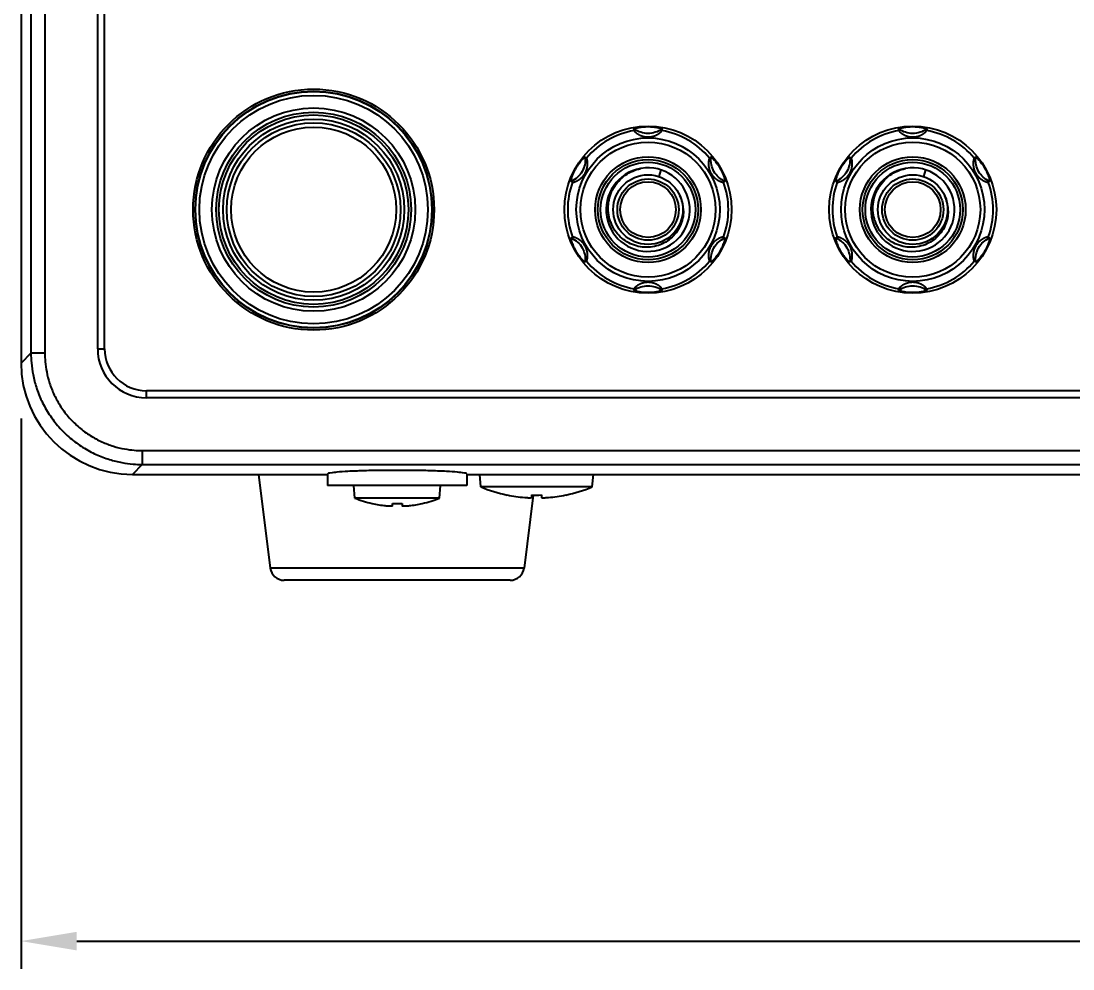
# Model space of a CAD drawing. Extents: x 1917 to 2535, y 2392 to 2924.
# Drawn here: x 1917 to 1992.5, y 2392 to 2460 of the extents above; entities that cross this region are included whole.
import ezdxf

# ---------------------------------------------------------------- set-up
doc = ezdxf.new("R2010")
doc.units = 0
doc.header["$LTSCALE"] = 10
doc.header["$MEASUREMENT"] = 0
doc.layers.get('0').update_dxf_attribs({"linetype": 'CONTINUOUS'})
doc.layers.get('DEFPOINTS').update_dxf_attribs({"linetype": 'CONTINUOUS'})
doc.layers.add('DIM', color=7, linetype='CONTINUOUS')
doc.styles.add('DIM-2', font='sanss___.ttf', dxfattribs={"height": 4.4})
doc.dimstyles.new('gw', dxfattribs={"dimscale": 2, "dimtxt": 5, "dimasz": 2, "dimexe": 1, "dimexo": 2, "dimgap": 1, "dimtad": 1, "dimdec": 1, "dimzin": 0, "dimdsep": 46, "dimtxsty": 'DIM-2', "dimcen": 2, "dimdle": 6, "dimadec": 0, "dimazin": 0, "dimtp": 0.1, "dimtm": 0.1, "dimtfac": 1, "dimtdec": 1, "dimtofl": 0, "dimtmove": 2, "dimatfit": 3, "dimfxl": 0, "dimtolj": 1, "dimtzin": 0, "dimarcsym": 0})

# ---------------------------------------------------------------- blocks, each defined once
blk = doc.blocks.new('*D0')
at = {"layer": 'DEFPOINTS', "color": 0}
for p in [(1917, 2435.5), (2171, 2435.5), (2171, 2394)]:
    blk.add_point(p, dxfattribs=at)
at = {"layer": 'DIM', "color": 0, "lineweight": -2}
for p, q in [((1917, 2431.5), (1917, 2392)), ((2171, 2431.5), (2171, 2392)), ((1921, 2394), (2167, 2394))]:
    blk.add_line(p, q, dxfattribs=at)
at = {"layer": 'DIM', "color": 0}
for points in [[(1921, 2394.667), (1921, 2393.333), (1917, 2394)], [(2167, 2394.667), (2167, 2393.333), (2171, 2394)]]:
    blk.add_solid(points, dxfattribs=at)
at = {"layer": 'DIM', "color": 0, "insert": (2044, 2398.266), "char_height": 4.4, "attachment_point": 5, "style": 'DIM-2'}
blk.add_mtext('\\A1;254.0', dxfattribs=at)

msp = doc.modelspace()

# ---------------------------------------------------------------- linework, layer by layer
at = {"color": 7}
for p, q in [((1917, 2563.5), (1917, 2435.5)), ((1917.71, 2503), (1917.71, 2436.199)), ((1918.709, 2503), (1918.709, 2436.199)), ((1922.5, 2436.5), (1922.5, 2497.5)), ((1923, 2436.5), (1923, 2497.5)), ((1961, 2452.178), (1961, 2452.276)), ((1963, 2452.276), (1963, 2452.178)), ((1980, 2452.178), (1980, 2452.276)), ((1982, 2452.276), (1982, 2452.178)), ((1957.498, 2450.254), (1957.583, 2450.205)), ((1966.417, 2450.205), (1966.502, 2450.254)), ((1976.498, 2450.254), (1976.583, 2450.205)), ((1985.417, 2450.205), (1985.502, 2450.254)), ((1962.927, 2449.353), (1962.773, 2448.878)), ((1981.927, 2449.353), (1981.773, 2448.878)), ((1956.583, 2448.473), (1956.498, 2448.522)), ((1967.502, 2448.522), (1967.417, 2448.473)), ((1975.583, 2448.473), (1975.498, 2448.522)), ((1986.502, 2448.522), (1986.417, 2448.473)), ((1956.498, 2444.478), (1956.583, 2444.527)), ((1967.417, 2444.527), (1967.502, 2444.478)), ((1975.498, 2444.478), (1975.583, 2444.527)), ((1986.417, 2444.527), (1986.502, 2444.478)), ((1957.583, 2442.795), (1957.498, 2442.746)), ((1966.502, 2442.746), (1966.417, 2442.795)), ((1976.583, 2442.795), (1976.498, 2442.746)), ((1985.502, 2442.746), (1985.417, 2442.795)), ((1961, 2440.724), (1961, 2440.822)), ((1963, 2440.822), (1963, 2440.724)), ((1980, 2440.724), (1980, 2440.822)), ((1982, 2440.822), (1982, 2440.724)), ((1922.5, 2436.5), (1923, 2436.5)), ((1917.71, 2436.199), (1917, 2435.489)), ((1918.709, 2436.199), (1917.71, 2436.199)), ((1926, 2433), (1926, 2433.5)), ((2162, 2433.5), (1926, 2433.5)), ((2162, 2433), (1926, 2433)), ((1925.699, 2429.209), (1925.699, 2428.21)), ((1925.699, 2429.209), (2162.301, 2429.209)), ((1925.699, 2428.21), (1924.989, 2427.5)), ((1925.699, 2428.21), (2162.301, 2428.21)), ((1925, 2427.5), (1939, 2427.5)), ((1934.05, 2427.5), (1934.891, 2420.776)), ((1939, 2427.526), (1939, 2426.7)), ((1949, 2427.526), (1949, 2426.7)), ((1949, 2427.5), (2139, 2427.5)), ((1949.999, 2426.6), (1949.92, 2427.5)), ((1958.001, 2426.6), (1958.08, 2427.5)), ((1949, 2426.7), (1939, 2426.7)), ((1940.964, 2425.8), (1940.885, 2426.7)), ((1947.036, 2425.8), (1947.115, 2426.7)), ((1958.001, 2426.6), (1949.999, 2426.6)), ((1947.036, 2425.8), (1940.964, 2425.8)), ((1951.9, 2426.014), (1951.9, 2426.02)), ((1953.765, 2426.017), (1953.109, 2420.776)), ((1953.65, 2425.841), (1953.65, 2426.02)), ((1954.35, 2426.02), (1954.35, 2425.841)), ((1956.1, 2426.02), (1956.1, 2426.014)), ((1942.2, 2425.406), (1942.2, 2425.413)), ((1943.65, 2425.253), (1943.65, 2425.413)), ((1944.35, 2425.413), (1944.35, 2425.253)), ((1945.8, 2425.413), (1945.8, 2425.406)), ((1953.109, 2420.776), (1934.891, 2420.776)), ((1952.117, 2419.9), (1935.883, 2419.9))]:
    msp.add_line(p, q, dxfattribs=at)
for centre, radius in [((1938, 2446.5), 8.65), ((1938, 2446.5), 8.5), ((1938, 2446.5), 8.479), ((1938, 2446.5), 8.2), ((1938, 2446.5), 7.295), ((1938, 2446.5), 6.995), ((1938, 2446.5), 6.799), ((1938, 2446.5), 6.5), ((1938, 2446.5), 6.234), ((1938, 2446.5), 5.919), ((1962, 2446.5), 6), ((1981, 2446.5), 6), ((1962, 2446.5), 5.147), ((1981, 2446.5), 5.147), ((1962, 2446.5), 4.852), ((1981, 2446.5), 4.852), ((1962, 2446.5), 3.795), ((1962, 2446.5), 3.595), ((1981, 2446.5), 3.795), ((1981, 2446.5), 3.595), ((1962, 2446.5), 3.4), ((1981, 2446.5), 3.4), ((1962, 2446.5), 2.5), ((1962, 2446.5), 2.2), ((1962, 2446.5), 2), ((1981, 2446.5), 2.5), ((1981, 2446.5), 2.2), ((1981, 2446.5), 2)]:
    msp.add_circle(centre, radius, dxfattribs=at)
for centre, radius, start, end in [((1962, 2446.5), 5.766, 99.98818, 140.01182), ((1962, 2446.5), 5.766, 39.98818, 80.01182), ((1981, 2446.5), 5.766, 99.98818, 140.01182), ((1981, 2446.5), 5.766, 39.98818, 80.01182), ((1962, 2446.5), 3, 100.35085, 99.44619), ((1962.095, 2446.538), 2.98, 101.3727, 102.28468), ((1981, 2446.5), 3, 100.35085, 99.44619), ((1981.095, 2446.538), 2.98, 101.3727, 102.28468), ((1962, 2446.5), 5.766, 159.98818, 200.01182), ((1962, 2446.5), 5.766, 339.98818, 20.01182), ((1981, 2446.5), 5.766, 159.98818, 200.01182), ((1981, 2446.5), 5.766, 339.98818, 20.01182), ((1962.024, 2446.401), 2.519, 2.30121, 25.64582), ((1981.024, 2446.401), 2.519, 2.30121, 25.64582), ((1962.008, 2446.399), 2.536, 0.41505, 2.33072), ((1981.008, 2446.399), 2.536, 0.41505, 2.33072), ((1962, 2446.5), 5.766, 219.98818, 260.01182), ((1962, 2446.5), 5.766, 279.98818, 320.01182), ((1981, 2446.5), 5.766, 219.98818, 260.01182), ((1981, 2446.5), 5.766, 279.98818, 320.01182), ((1926, 2436.5), 3.5, 180, 270), ((1926, 2436.5), 3, 180, 270), ((1925, 2435.5), 8, 180, 270), ((1954, 2436.206), 10.406, 247.38713, 258.35777), ((1954, 2436.206), 10.406, 281.64223, 292.61287), ((1944, 2433.182), 7.982, 247.64346, 256.96798), ((1944, 2433.182), 7.982, 283.03202, 292.35654), ((1954, 2436.206), 10.4, 258.35108, 265.31215), ((1953.643, 2431.851), 6.031, 265.30848, 266.14966), ((1954, 2436.206), 10.192, 268.03209, 271.96791), ((1954.356, 2431.861), 6.04, 273.85099, 274.69087), ((1954, 2436.206), 10.4, 274.68785, 281.64892), ((1944, 2433.182), 7.975, 256.95521, 263.88142), ((1943.65, 2429.917), 4.69, 263.8802, 264.4402), ((1944, 2433.182), 7.777, 267.4205, 272.5795), ((1944.35, 2429.915), 4.689, 275.55953, 276.11969), ((1944, 2433.182), 7.975, 276.11858, 283.04479), ((1935.883, 2420.9), 1, 187.12502, 270), ((1952.117, 2420.9), 1, 270, 352.87498)]:
    msp.add_arc(centre, radius, start, end, dxfattribs=at)
for points, start_tangent, end_tangent in [([(1961, 2452.276), (1961.005, 2452.289), (1961.011, 2452.295), (1961.02, 2452.302), (1961.044, 2452.316), (1961.077, 2452.331), (1961.165, 2452.36), (1961.282, 2452.389), (1961.35, 2452.403), (1961.424, 2452.416), (1961.593, 2452.438), (1961.792, 2452.453), (1961.899, 2452.457), (1962, 2452.459)], (0.000214, 1), (1, -0.000511)), ([(1963, 2452.276), (1962, 2451.962), (1961, 2452.276)], (-0.84668, -0.532102), (-0.84668, 0.532102)), ([(1962, 2452.459), (1962.101, 2452.457), (1962.208, 2452.453), (1962.407, 2452.438), (1962.576, 2452.416), (1962.65, 2452.403), (1962.718, 2452.389), (1962.835, 2452.36), (1962.923, 2452.331), (1962.956, 2452.316), (1962.98, 2452.302), (1962.989, 2452.295), (1962.995, 2452.289), (1963, 2452.276)], (1, 0.000509), (0.0002, -1)), ([(1980, 2452.276), (1980.005, 2452.289), (1980.011, 2452.295), (1980.02, 2452.302), (1980.044, 2452.316), (1980.077, 2452.331), (1980.165, 2452.36), (1980.282, 2452.389), (1980.35, 2452.403), (1980.424, 2452.416), (1980.593, 2452.438), (1980.792, 2452.453), (1980.899, 2452.457), (1981, 2452.459)], (0.000214, 1), (1, -0.000511)), ([(1982, 2452.276), (1981, 2451.962), (1980, 2452.276)], (-0.84668, -0.532102), (-0.84668, 0.532102)), ([(1981, 2452.459), (1981.101, 2452.457), (1981.208, 2452.453), (1981.407, 2452.438), (1981.576, 2452.416), (1981.65, 2452.403), (1981.718, 2452.389), (1981.835, 2452.36), (1981.923, 2452.331), (1981.956, 2452.316), (1981.98, 2452.302), (1981.989, 2452.295), (1981.995, 2452.289), (1982, 2452.276)], (1, 0.000509), (0.0002, -1)), ([(1961, 2452.178), (1961.004, 2452.163), (1961.016, 2452.142), (1961.035, 2452.117), (1961.061, 2452.089), (1961.093, 2452.06), (1961.128, 2452.03), (1961.167, 2452), (1961.208, 2451.97), (1961.25, 2451.942), (1961.293, 2451.916), (1961.335, 2451.892), (1961.378, 2451.87), (1961.42, 2451.849), (1961.463, 2451.83), (1961.507, 2451.812), (1961.551, 2451.795), (1961.597, 2451.78), (1961.644, 2451.766), (1961.694, 2451.753), (1961.748, 2451.742), (1961.804, 2451.732), (1961.864, 2451.724), (1961.929, 2451.719), (1962, 2451.717), (1962.076, 2451.719), (1962.149, 2451.726), (1962.215, 2451.735), (1962.276, 2451.747), (1962.333, 2451.76), (1962.385, 2451.775), (1962.434, 2451.79), (1962.481, 2451.808), (1962.528, 2451.826), (1962.573, 2451.846), (1962.618, 2451.868), (1962.662, 2451.891), (1962.706, 2451.915), (1962.748, 2451.941), (1962.789, 2451.968), (1962.829, 2451.996), (1962.866, 2452.025), (1962.901, 2452.054), (1962.932, 2452.083), (1962.959, 2452.111), (1962.98, 2452.136), (1962.995, 2452.159), (1963, 2452.178)], (-0.000004, -1), (-0.000004, 1)), ([(1980, 2452.178), (1980.004, 2452.163), (1980.016, 2452.142), (1980.035, 2452.117), (1980.061, 2452.089), (1980.093, 2452.06), (1980.128, 2452.03), (1980.167, 2452), (1980.208, 2451.97), (1980.25, 2451.942), (1980.293, 2451.916), (1980.335, 2451.892), (1980.378, 2451.87), (1980.42, 2451.849), (1980.463, 2451.83), (1980.507, 2451.812), (1980.551, 2451.795), (1980.597, 2451.78), (1980.644, 2451.766), (1980.694, 2451.753), (1980.748, 2451.742), (1980.804, 2451.732), (1980.864, 2451.724), (1980.929, 2451.719), (1981, 2451.717), (1981.076, 2451.719), (1981.149, 2451.726), (1981.215, 2451.735), (1981.276, 2451.747), (1981.333, 2451.76), (1981.385, 2451.775), (1981.434, 2451.79), (1981.481, 2451.808), (1981.528, 2451.826), (1981.573, 2451.846), (1981.618, 2451.868), (1981.662, 2451.891), (1981.706, 2451.915), (1981.748, 2451.941), (1981.789, 2451.968), (1981.829, 2451.996), (1981.866, 2452.025), (1981.901, 2452.054), (1981.932, 2452.083), (1981.959, 2452.111), (1981.98, 2452.136), (1981.995, 2452.159), (1982, 2452.178)], (-0.000004, -1), (-0.000004, 1)), ([(1957.498, 2450.254), (1957.27, 2449.231), (1956.498, 2448.522)], (0.037474, -0.999298), (-0.884154, -0.467196)), ([(1956.583, 2448.473), (1956.598, 2448.469), (1956.621, 2448.468), (1956.653, 2448.473), (1956.69, 2448.482), (1956.731, 2448.494), (1956.774, 2448.51), (1956.82, 2448.528), (1956.866, 2448.549), (1956.911, 2448.571), (1956.955, 2448.595), (1956.997, 2448.62), (1957.037, 2448.645), (1957.076, 2448.672), (1957.114, 2448.699), (1957.152, 2448.728), (1957.188, 2448.758), (1957.224, 2448.789), (1957.259, 2448.823), (1957.295, 2448.859), (1957.332, 2448.9), (1957.369, 2448.943), (1957.405, 2448.991), (1957.442, 2449.044), (1957.479, 2449.104), (1957.515, 2449.171), (1957.547, 2449.237), (1957.572, 2449.298), (1957.592, 2449.356), (1957.61, 2449.413), (1957.624, 2449.467), (1957.635, 2449.52), (1957.644, 2449.571), (1957.651, 2449.621), (1957.657, 2449.671), (1957.66, 2449.72), (1957.662, 2449.768), (1957.663, 2449.817), (1957.662, 2449.865), (1957.659, 2449.913), (1957.655, 2449.96), (1957.649, 2450.007), (1957.641, 2450.052), (1957.632, 2450.095), (1957.621, 2450.134), (1957.609, 2450.167), (1957.596, 2450.191), (1957.583, 2450.205)], (0.866023, -0.500004), (-0.866028, 0.499996)), ([(1956.84, 2449.479), (1956.891, 2449.566), (1956.948, 2449.656), (1957.061, 2449.821), (1957.165, 2449.957), (1957.214, 2450.015), (1957.259, 2450.067), (1957.342, 2450.153), (1957.412, 2450.215), (1957.441, 2450.236), (1957.465, 2450.25), (1957.476, 2450.254), (1957.484, 2450.256), (1957.498, 2450.254)], (0.499585, 0.866265), (0.866109, -0.499855)), ([(1966.417, 2450.205), (1966.407, 2450.196), (1966.397, 2450.179), (1966.386, 2450.156), (1966.376, 2450.126), (1966.367, 2450.091), (1966.359, 2450.052), (1966.352, 2450.011), (1966.346, 2449.967), (1966.342, 2449.922), (1966.339, 2449.877), (1966.337, 2449.83), (1966.337, 2449.784), (1966.339, 2449.738), (1966.341, 2449.692), (1966.346, 2449.646), (1966.352, 2449.599), (1966.359, 2449.551), (1966.368, 2449.503), (1966.38, 2449.454), (1966.393, 2449.403), (1966.409, 2449.351), (1966.429, 2449.297), (1966.451, 2449.242), (1966.478, 2449.183), (1966.511, 2449.121), (1966.55, 2449.056), (1966.593, 2448.994), (1966.634, 2448.94), (1966.675, 2448.892), (1966.716, 2448.848), (1966.755, 2448.809), (1966.794, 2448.774), (1966.832, 2448.741), (1966.872, 2448.71), (1966.912, 2448.68), (1966.953, 2448.651), (1966.996, 2448.624), (1967.039, 2448.599), (1967.083, 2448.575), (1967.127, 2448.552), (1967.172, 2448.532), (1967.216, 2448.513), (1967.259, 2448.498), (1967.3, 2448.485), (1967.338, 2448.475), (1967.371, 2448.469), (1967.398, 2448.468), (1967.417, 2448.473)], (-0.866028, -0.499996), (0.866023, 0.500004)), ([(1967.502, 2448.522), (1966.73, 2449.231), (1966.502, 2450.254)], (-0.884154, 0.467196), (0.037474, 0.999298)), ([(1966.502, 2450.254), (1966.516, 2450.256), (1966.524, 2450.254), (1966.535, 2450.25), (1966.559, 2450.236), (1966.588, 2450.215), (1966.658, 2450.153), (1966.741, 2450.066), (1966.787, 2450.015), (1966.835, 2449.957), (1966.939, 2449.821), (1967.052, 2449.657), (1967.109, 2449.566), (1967.16, 2449.479)], (0.866099, 0.499873), (0.499588, -0.866263)), ([(1976.498, 2450.254), (1976.27, 2449.231), (1975.498, 2448.522)], (0.037474, -0.999298), (-0.884154, -0.467196)), ([(1975.583, 2448.473), (1975.598, 2448.469), (1975.621, 2448.468), (1975.653, 2448.473), (1975.69, 2448.482), (1975.731, 2448.494), (1975.774, 2448.51), (1975.82, 2448.528), (1975.866, 2448.549), (1975.911, 2448.571), (1975.955, 2448.595), (1975.997, 2448.62), (1976.037, 2448.645), (1976.076, 2448.672), (1976.114, 2448.699), (1976.152, 2448.728), (1976.188, 2448.758), (1976.224, 2448.789), (1976.259, 2448.823), (1976.295, 2448.859), (1976.332, 2448.9), (1976.369, 2448.943), (1976.405, 2448.991), (1976.442, 2449.044), (1976.479, 2449.104), (1976.515, 2449.171), (1976.547, 2449.237), (1976.572, 2449.298), (1976.592, 2449.356), (1976.61, 2449.413), (1976.624, 2449.467), (1976.635, 2449.52), (1976.644, 2449.571), (1976.651, 2449.621), (1976.657, 2449.671), (1976.66, 2449.72), (1976.662, 2449.768), (1976.663, 2449.817), (1976.662, 2449.865), (1976.659, 2449.913), (1976.655, 2449.96), (1976.649, 2450.007), (1976.641, 2450.052), (1976.632, 2450.095), (1976.621, 2450.134), (1976.609, 2450.167), (1976.596, 2450.191), (1976.583, 2450.205)], (0.866023, -0.500004), (-0.866028, 0.499996)), ([(1975.84, 2449.479), (1975.891, 2449.566), (1975.948, 2449.656), (1976.061, 2449.821), (1976.165, 2449.957), (1976.214, 2450.015), (1976.259, 2450.067), (1976.342, 2450.153), (1976.412, 2450.215), (1976.441, 2450.236), (1976.465, 2450.25), (1976.476, 2450.254), (1976.484, 2450.256), (1976.498, 2450.254)], (0.499585, 0.866265), (0.866109, -0.499855)), ([(1985.417, 2450.205), (1985.407, 2450.196), (1985.397, 2450.179), (1985.386, 2450.156), (1985.376, 2450.126), (1985.367, 2450.091), (1985.359, 2450.052), (1985.352, 2450.011), (1985.346, 2449.967), (1985.342, 2449.922), (1985.339, 2449.877), (1985.337, 2449.83), (1985.337, 2449.784), (1985.339, 2449.738), (1985.341, 2449.692), (1985.346, 2449.646), (1985.352, 2449.599), (1985.359, 2449.551), (1985.368, 2449.503), (1985.38, 2449.454), (1985.393, 2449.403), (1985.409, 2449.351), (1985.429, 2449.297), (1985.451, 2449.242), (1985.478, 2449.183), (1985.511, 2449.121), (1985.55, 2449.056), (1985.593, 2448.994), (1985.634, 2448.94), (1985.675, 2448.892), (1985.716, 2448.848), (1985.755, 2448.809), (1985.794, 2448.774), (1985.832, 2448.741), (1985.872, 2448.71), (1985.912, 2448.68), (1985.953, 2448.651), (1985.996, 2448.624), (1986.039, 2448.599), (1986.083, 2448.575), (1986.127, 2448.552), (1986.172, 2448.532), (1986.216, 2448.513), (1986.259, 2448.498), (1986.3, 2448.485), (1986.338, 2448.475), (1986.371, 2448.469), (1986.398, 2448.468), (1986.417, 2448.473)], (-0.866028, -0.499996), (0.866023, 0.500004)), ([(1986.502, 2448.522), (1985.73, 2449.231), (1985.502, 2450.254)], (-0.884154, 0.467196), (0.037474, 0.999298)), ([(1985.502, 2450.254), (1985.516, 2450.256), (1985.524, 2450.254), (1985.535, 2450.25), (1985.559, 2450.236), (1985.588, 2450.215), (1985.658, 2450.153), (1985.741, 2450.066), (1985.787, 2450.015), (1985.835, 2449.957), (1985.939, 2449.821), (1986.052, 2449.657), (1986.109, 2449.566), (1986.16, 2449.479)], (0.866099, 0.499873), (0.499588, -0.866263)), ([(1956.498, 2448.522), (1956.49, 2448.533), (1956.487, 2448.541), (1956.485, 2448.552), (1956.485, 2448.58), (1956.489, 2448.616), (1956.507, 2448.707), (1956.541, 2448.822), (1956.563, 2448.888), (1956.589, 2448.958), (1956.654, 2449.117), (1956.74, 2449.297), (1956.79, 2449.392), (1956.84, 2449.479)], (-0.865925, 0.500174), (0.500469, 0.865754)), ([(1959.404, 2445.405), (1959.291, 2445.685), (1959.159, 2446.277), (1959.154, 2446.886), (1959.28, 2447.486), (1959.531, 2448.048), (1959.896, 2448.548), (1960.362, 2448.962), (1960.907, 2449.271), (1961.461, 2449.45)], (-0.421336, 0.906904), (0.977103, 0.212766)), ([(1967.16, 2449.479), (1967.21, 2449.391), (1967.26, 2449.297), (1967.346, 2449.117), (1967.411, 2448.959), (1967.437, 2448.888), (1967.459, 2448.823), (1967.493, 2448.707), (1967.511, 2448.616), (1967.515, 2448.58), (1967.515, 2448.552), (1967.513, 2448.541), (1967.51, 2448.533), (1967.502, 2448.522)], (0.500473, -0.865752), (-0.865925, -0.500174)), ([(1975.498, 2448.522), (1975.49, 2448.533), (1975.487, 2448.541), (1975.485, 2448.552), (1975.485, 2448.58), (1975.489, 2448.616), (1975.507, 2448.707), (1975.541, 2448.822), (1975.563, 2448.888), (1975.589, 2448.958), (1975.654, 2449.117), (1975.74, 2449.297), (1975.79, 2449.392), (1975.84, 2449.479)], (-0.865925, 0.500174), (0.500469, 0.865754)), ([(1978.404, 2445.405), (1978.291, 2445.685), (1978.159, 2446.277), (1978.154, 2446.886), (1978.28, 2447.486), (1978.531, 2448.048), (1978.896, 2448.548), (1979.362, 2448.962), (1979.907, 2449.271), (1980.461, 2449.45)], (-0.421336, 0.906904), (0.977103, 0.212766)), ([(1986.16, 2449.479), (1986.21, 2449.391), (1986.26, 2449.297), (1986.346, 2449.117), (1986.411, 2448.959), (1986.437, 2448.888), (1986.459, 2448.823), (1986.493, 2448.707), (1986.511, 2448.616), (1986.515, 2448.58), (1986.515, 2448.552), (1986.513, 2448.541), (1986.51, 2448.533), (1986.502, 2448.522)], (0.500473, -0.865752), (-0.865925, -0.500174)), ([(1964.543, 2446.418), (1964.486, 2445.861), (1964.307, 2445.326), (1964.015, 2444.84), (1963.622, 2444.426), (1963.145, 2444.105), (1962.608, 2443.893), (1962.033, 2443.802), (1961.449, 2443.836), (1960.883, 2443.996), (1960.36, 2444.275), (1959.907, 2444.662), (1959.545, 2445.139), (1959.404, 2445.405)], (0.007241, -0.999974), (-0.421336, 0.906904)), ([(1983.543, 2446.418), (1983.486, 2445.861), (1983.307, 2445.326), (1983.015, 2444.84), (1982.622, 2444.426), (1982.145, 2444.105), (1981.608, 2443.893), (1981.033, 2443.802), (1980.449, 2443.836), (1979.883, 2443.996), (1979.36, 2444.275), (1978.907, 2444.662), (1978.545, 2445.139), (1978.404, 2445.405)], (0.007241, -0.999974), (-0.421336, 0.906904)), ([(1956.84, 2443.521), (1956.79, 2443.609), (1956.74, 2443.703), (1956.654, 2443.883), (1956.589, 2444.041), (1956.563, 2444.112), (1956.541, 2444.177), (1956.507, 2444.293), (1956.489, 2444.384), (1956.485, 2444.42), (1956.485, 2444.448), (1956.487, 2444.459), (1956.49, 2444.467), (1956.498, 2444.478)], (-0.500473, 0.865752), (0.865925, 0.500174)), ([(1956.498, 2444.478), (1957.27, 2443.769), (1957.498, 2442.746)], (0.884154, -0.467196), (-0.037474, -0.999298)), ([(1957.583, 2442.795), (1957.593, 2442.804), (1957.603, 2442.821), (1957.614, 2442.844), (1957.624, 2442.874), (1957.633, 2442.909), (1957.641, 2442.948), (1957.648, 2442.989), (1957.654, 2443.033), (1957.658, 2443.078), (1957.661, 2443.123), (1957.663, 2443.17), (1957.663, 2443.216), (1957.661, 2443.262), (1957.659, 2443.308), (1957.654, 2443.354), (1957.648, 2443.401), (1957.641, 2443.449), (1957.632, 2443.497), (1957.62, 2443.546), (1957.607, 2443.597), (1957.591, 2443.649), (1957.571, 2443.703), (1957.549, 2443.758), (1957.522, 2443.817), (1957.489, 2443.879), (1957.45, 2443.944), (1957.407, 2444.006), (1957.366, 2444.06), (1957.325, 2444.108), (1957.284, 2444.152), (1957.245, 2444.191), (1957.206, 2444.226), (1957.168, 2444.259), (1957.128, 2444.29), (1957.088, 2444.32), (1957.047, 2444.349), (1957.004, 2444.376), (1956.961, 2444.401), (1956.917, 2444.425), (1956.873, 2444.448), (1956.828, 2444.468), (1956.784, 2444.487), (1956.741, 2444.502), (1956.7, 2444.515), (1956.662, 2444.525), (1956.629, 2444.531), (1956.602, 2444.532), (1956.583, 2444.527)], (0.866028, 0.499996), (-0.866023, -0.500004)), ([(1967.417, 2444.527), (1967.402, 2444.531), (1967.379, 2444.532), (1967.347, 2444.527), (1967.31, 2444.518), (1967.269, 2444.506), (1967.226, 2444.49), (1967.18, 2444.472), (1967.134, 2444.451), (1967.089, 2444.429), (1967.045, 2444.405), (1967.003, 2444.38), (1966.963, 2444.355), (1966.924, 2444.328), (1966.886, 2444.301), (1966.848, 2444.272), (1966.812, 2444.242), (1966.776, 2444.211), (1966.741, 2444.177), (1966.705, 2444.141), (1966.668, 2444.1), (1966.631, 2444.057), (1966.595, 2444.009), (1966.558, 2443.956), (1966.521, 2443.896), (1966.485, 2443.829), (1966.453, 2443.763), (1966.428, 2443.702), (1966.408, 2443.644), (1966.39, 2443.587), (1966.376, 2443.533), (1966.365, 2443.48), (1966.356, 2443.429), (1966.349, 2443.379), (1966.343, 2443.329), (1966.34, 2443.28), (1966.338, 2443.232), (1966.337, 2443.183), (1966.338, 2443.135), (1966.341, 2443.087), (1966.345, 2443.04), (1966.351, 2442.993), (1966.359, 2442.948), (1966.368, 2442.905), (1966.379, 2442.866), (1966.391, 2442.833), (1966.404, 2442.809), (1966.417, 2442.795)], (-0.866023, 0.500004), (0.866028, -0.499996)), ([(1966.502, 2442.746), (1966.73, 2443.769), (1967.502, 2444.478)], (-0.037474, 0.999298), (0.884154, 0.467196)), ([(1967.502, 2444.478), (1967.51, 2444.467), (1967.513, 2444.459), (1967.515, 2444.448), (1967.515, 2444.42), (1967.511, 2444.384), (1967.493, 2444.293), (1967.459, 2444.178), (1967.437, 2444.112), (1967.411, 2444.042), (1967.346, 2443.883), (1967.26, 2443.703), (1967.21, 2443.608), (1967.16, 2443.521)], (0.865925, -0.500174), (-0.500469, -0.865754)), ([(1975.84, 2443.521), (1975.79, 2443.609), (1975.74, 2443.703), (1975.654, 2443.883), (1975.589, 2444.041), (1975.563, 2444.112), (1975.541, 2444.177), (1975.507, 2444.293), (1975.489, 2444.384), (1975.485, 2444.42), (1975.485, 2444.448), (1975.487, 2444.459), (1975.49, 2444.467), (1975.498, 2444.478)], (-0.500473, 0.865752), (0.865925, 0.500174)), ([(1975.498, 2444.478), (1976.27, 2443.769), (1976.498, 2442.746)], (0.884154, -0.467196), (-0.037474, -0.999298)), ([(1976.583, 2442.795), (1976.593, 2442.804), (1976.603, 2442.821), (1976.614, 2442.844), (1976.624, 2442.874), (1976.633, 2442.909), (1976.641, 2442.948), (1976.648, 2442.989), (1976.654, 2443.033), (1976.658, 2443.078), (1976.661, 2443.123), (1976.663, 2443.17), (1976.663, 2443.216), (1976.661, 2443.262), (1976.659, 2443.308), (1976.654, 2443.354), (1976.648, 2443.401), (1976.641, 2443.449), (1976.632, 2443.497), (1976.62, 2443.546), (1976.607, 2443.597), (1976.591, 2443.649), (1976.571, 2443.703), (1976.549, 2443.758), (1976.522, 2443.817), (1976.489, 2443.879), (1976.45, 2443.944), (1976.407, 2444.006), (1976.366, 2444.06), (1976.325, 2444.108), (1976.284, 2444.152), (1976.245, 2444.191), (1976.206, 2444.226), (1976.168, 2444.259), (1976.128, 2444.29), (1976.088, 2444.32), (1976.047, 2444.349), (1976.004, 2444.376), (1975.961, 2444.401), (1975.917, 2444.425), (1975.873, 2444.448), (1975.828, 2444.468), (1975.784, 2444.487), (1975.741, 2444.502), (1975.7, 2444.515), (1975.662, 2444.525), (1975.629, 2444.531), (1975.602, 2444.532), (1975.583, 2444.527)], (0.866028, 0.499996), (-0.866023, -0.500004)), ([(1986.417, 2444.527), (1986.402, 2444.531), (1986.379, 2444.532), (1986.347, 2444.527), (1986.31, 2444.518), (1986.269, 2444.506), (1986.226, 2444.49), (1986.18, 2444.472), (1986.134, 2444.451), (1986.089, 2444.429), (1986.045, 2444.405), (1986.003, 2444.38), (1985.963, 2444.355), (1985.924, 2444.328), (1985.886, 2444.301), (1985.848, 2444.272), (1985.812, 2444.242), (1985.776, 2444.211), (1985.741, 2444.177), (1985.705, 2444.141), (1985.668, 2444.1), (1985.631, 2444.057), (1985.595, 2444.009), (1985.558, 2443.956), (1985.521, 2443.896), (1985.485, 2443.829), (1985.453, 2443.763), (1985.428, 2443.702), (1985.408, 2443.644), (1985.39, 2443.587), (1985.376, 2443.533), (1985.365, 2443.48), (1985.356, 2443.429), (1985.349, 2443.379), (1985.343, 2443.329), (1985.34, 2443.28), (1985.338, 2443.232), (1985.337, 2443.183), (1985.338, 2443.135), (1985.341, 2443.087), (1985.345, 2443.04), (1985.351, 2442.993), (1985.359, 2442.948), (1985.368, 2442.905), (1985.379, 2442.866), (1985.391, 2442.833), (1985.404, 2442.809), (1985.417, 2442.795)], (-0.866023, 0.500004), (0.866028, -0.499996)), ([(1985.502, 2442.746), (1985.73, 2443.769), (1986.502, 2444.478)], (-0.037474, 0.999298), (0.884154, 0.467196)), ([(1986.502, 2444.478), (1986.51, 2444.467), (1986.513, 2444.459), (1986.515, 2444.448), (1986.515, 2444.42), (1986.511, 2444.384), (1986.493, 2444.293), (1986.459, 2444.178), (1986.437, 2444.112), (1986.411, 2444.042), (1986.346, 2443.883), (1986.26, 2443.703), (1986.21, 2443.608), (1986.16, 2443.521)], (0.865925, -0.500174), (-0.500469, -0.865754)), ([(1957.498, 2442.746), (1957.484, 2442.744), (1957.476, 2442.746), (1957.465, 2442.75), (1957.441, 2442.764), (1957.412, 2442.785), (1957.342, 2442.847), (1957.259, 2442.934), (1957.213, 2442.985), (1957.165, 2443.043), (1957.061, 2443.179), (1956.948, 2443.343), (1956.891, 2443.434), (1956.84, 2443.521)], (-0.866099, -0.499873), (-0.499588, 0.866263)), ([(1967.16, 2443.521), (1967.109, 2443.434), (1967.052, 2443.344), (1966.939, 2443.179), (1966.835, 2443.043), (1966.786, 2442.985), (1966.741, 2442.933), (1966.658, 2442.847), (1966.588, 2442.785), (1966.559, 2442.764), (1966.535, 2442.75), (1966.524, 2442.746), (1966.516, 2442.744), (1966.502, 2442.746)], (-0.499585, -0.866265), (-0.866109, 0.499855)), ([(1976.498, 2442.746), (1976.484, 2442.744), (1976.476, 2442.746), (1976.465, 2442.75), (1976.441, 2442.764), (1976.412, 2442.785), (1976.342, 2442.847), (1976.259, 2442.934), (1976.213, 2442.985), (1976.165, 2443.043), (1976.061, 2443.179), (1975.948, 2443.343), (1975.891, 2443.434), (1975.84, 2443.521)], (-0.866099, -0.499873), (-0.499588, 0.866263)), ([(1986.16, 2443.521), (1986.109, 2443.434), (1986.052, 2443.344), (1985.939, 2443.179), (1985.835, 2443.043), (1985.786, 2442.985), (1985.741, 2442.933), (1985.658, 2442.847), (1985.588, 2442.785), (1985.559, 2442.764), (1985.535, 2442.75), (1985.524, 2442.746), (1985.516, 2442.744), (1985.502, 2442.746)], (-0.499585, -0.866265), (-0.866109, 0.499855)), ([(1963, 2440.822), (1962.996, 2440.837), (1962.984, 2440.858), (1962.965, 2440.883), (1962.939, 2440.911), (1962.907, 2440.94), (1962.872, 2440.97), (1962.833, 2441), (1962.792, 2441.03), (1962.75, 2441.058), (1962.707, 2441.084), (1962.665, 2441.108), (1962.622, 2441.13), (1962.58, 2441.151), (1962.537, 2441.17), (1962.493, 2441.188), (1962.449, 2441.205), (1962.403, 2441.22), (1962.356, 2441.234), (1962.306, 2441.247), (1962.252, 2441.258), (1962.196, 2441.268), (1962.136, 2441.276), (1962.071, 2441.281), (1962, 2441.283), (1961.924, 2441.281), (1961.851, 2441.274), (1961.785, 2441.265), (1961.724, 2441.253), (1961.667, 2441.24), (1961.615, 2441.225), (1961.566, 2441.21), (1961.519, 2441.192), (1961.472, 2441.174), (1961.427, 2441.154), (1961.382, 2441.132), (1961.338, 2441.109), (1961.294, 2441.085), (1961.252, 2441.059), (1961.211, 2441.032), (1961.171, 2441.004), (1961.134, 2440.975), (1961.099, 2440.946), (1961.068, 2440.917), (1961.041, 2440.889), (1961.02, 2440.864), (1961.005, 2440.841), (1961, 2440.822)], (0.000004, 1), (0.000004, -1)), ([(1961, 2440.724), (1962, 2441.038), (1963, 2440.724)], (0.84668, 0.532102), (0.84668, -0.532102)), ([(1982, 2440.822), (1981.996, 2440.837), (1981.984, 2440.858), (1981.965, 2440.883), (1981.939, 2440.911), (1981.907, 2440.94), (1981.872, 2440.97), (1981.833, 2441), (1981.792, 2441.03), (1981.75, 2441.058), (1981.707, 2441.084), (1981.665, 2441.108), (1981.622, 2441.13), (1981.58, 2441.151), (1981.537, 2441.17), (1981.493, 2441.188), (1981.449, 2441.205), (1981.403, 2441.22), (1981.356, 2441.234), (1981.306, 2441.247), (1981.252, 2441.258), (1981.196, 2441.268), (1981.136, 2441.276), (1981.071, 2441.281), (1981, 2441.283), (1980.924, 2441.281), (1980.851, 2441.274), (1980.785, 2441.265), (1980.724, 2441.253), (1980.667, 2441.24), (1980.615, 2441.225), (1980.566, 2441.21), (1980.519, 2441.192), (1980.472, 2441.174), (1980.427, 2441.154), (1980.382, 2441.132), (1980.338, 2441.109), (1980.294, 2441.085), (1980.252, 2441.059), (1980.211, 2441.032), (1980.171, 2441.004), (1980.134, 2440.975), (1980.099, 2440.946), (1980.068, 2440.917), (1980.041, 2440.889), (1980.02, 2440.864), (1980.005, 2440.841), (1980, 2440.822)], (0.000004, 1), (0.000004, -1)), ([(1980, 2440.724), (1981, 2441.038), (1982, 2440.724)], (0.84668, 0.532102), (0.84668, -0.532102)), ([(1962, 2440.541), (1961.899, 2440.543), (1961.792, 2440.547), (1961.593, 2440.562), (1961.424, 2440.584), (1961.35, 2440.597), (1961.282, 2440.611), (1961.165, 2440.64), (1961.077, 2440.669), (1961.044, 2440.684), (1961.02, 2440.698), (1961.011, 2440.705), (1961.005, 2440.711), (1961, 2440.724)], (-1, -0.000509), (-0.0002, 1)), ([(1963, 2440.724), (1962.995, 2440.711), (1962.989, 2440.705), (1962.98, 2440.698), (1962.956, 2440.684), (1962.923, 2440.669), (1962.835, 2440.64), (1962.718, 2440.611), (1962.65, 2440.597), (1962.576, 2440.584), (1962.407, 2440.562), (1962.208, 2440.547), (1962.101, 2440.543), (1962, 2440.541)], (-0.000213, -1), (-1, 0.000511)), ([(1981, 2440.541), (1980.899, 2440.543), (1980.792, 2440.547), (1980.593, 2440.562), (1980.424, 2440.584), (1980.35, 2440.597), (1980.282, 2440.611), (1980.165, 2440.64), (1980.077, 2440.669), (1980.044, 2440.684), (1980.02, 2440.698), (1980.011, 2440.705), (1980.005, 2440.711), (1980, 2440.724)], (-1, -0.000509), (-0.0002, 1)), ([(1982, 2440.724), (1981.995, 2440.711), (1981.989, 2440.705), (1981.98, 2440.698), (1981.956, 2440.684), (1981.923, 2440.669), (1981.835, 2440.64), (1981.718, 2440.611), (1981.65, 2440.597), (1981.576, 2440.584), (1981.407, 2440.562), (1981.208, 2440.547), (1981.101, 2440.543), (1981, 2440.541)], (-0.000213, -1), (-1, 0.000511)), ([(1917.71, 2436.199), (1917.742, 2435.493), (1917.861, 2434.658), (1918.101, 2433.733), (1918.486, 2432.765), (1919.027, 2431.806), (1919.716, 2430.905), (1920.533, 2430.105), (1921.442, 2429.439), (1922.397, 2428.925), (1923.348, 2428.564), (1924.244, 2428.344), (1925.041, 2428.238), (1925.699, 2428.21)], (0.000342, -1), (1, -0.00034)), ([(1918.709, 2436.199), (1918.736, 2435.581), (1918.84, 2434.85), (1919.05, 2434.04), (1919.387, 2433.193), (1919.86, 2432.354), (1920.463, 2431.565), (1921.178, 2430.866), (1921.973, 2430.283), (1922.809, 2429.833), (1923.641, 2429.518), (1924.425, 2429.326), (1925.123, 2429.233), (1925.699, 2429.209)], (0.000002, -1), (1, 0.000004)), ([(1949, 2427.526), (1948.829, 2427.594), (1948.329, 2427.657), (1947.534, 2427.712), (1946.498, 2427.753), (1945.293, 2427.779), (1944, 2427.788), (1942.707, 2427.779), (1941.502, 2427.753), (1940.466, 2427.712), (1939.671, 2427.657), (1939.171, 2427.594), (1939, 2427.526)], (0, 1), (0, -1)), ([(1953.238, 2425.834), (1953.242, 2425.834), (1953.321, 2425.829), (1953.39, 2425.826), (1953.453, 2425.824), (1953.509, 2425.824), (1953.557, 2425.825), (1953.596, 2425.827), (1953.625, 2425.83), (1953.644, 2425.835), (1953.65, 2425.841)], (0.997747, -0.067087), (0, 1)), ([(1954.35, 2425.841), (1954.356, 2425.835), (1954.371, 2425.831), (1954.396, 2425.827), (1954.43, 2425.825), (1954.471, 2425.824), (1954.518, 2425.824), (1954.564, 2425.825), (1954.609, 2425.826), (1954.654, 2425.828), (1954.701, 2425.83), (1954.75, 2425.833), (1954.762, 2425.834)], (0, -1), (0.997747, 0.067093)), ([(1943.196, 2425.248), (1943.239, 2425.244), (1943.316, 2425.238), (1943.378, 2425.235), (1943.43, 2425.232), (1943.474, 2425.231), (1943.513, 2425.231), (1943.548, 2425.232), (1943.578, 2425.233), (1943.604, 2425.236), (1943.624, 2425.239), (1943.638, 2425.243), (1943.647, 2425.248), (1943.65, 2425.253)], (0.995298, -0.096863), (0, 1)), ([(1944.35, 2425.253), (1944.357, 2425.245), (1944.374, 2425.239), (1944.4, 2425.235), (1944.433, 2425.232), (1944.474, 2425.231), (1944.521, 2425.231), (1944.573, 2425.232), (1944.632, 2425.235), (1944.696, 2425.239), (1944.768, 2425.245), (1944.804, 2425.248)], (0, -1), (0.995298, 0.096861))]:
    msp.add_spline(points, degree=3, dxfattribs=dict(at, start_tangent=start_tangent, end_tangent=end_tangent))

# ---------------------------------------------------------------- dimensions: what is measured, and where the dimension line sits
at = {"layer": 'DIM'}
dim = msp.add_linear_dim(base=(2171, 2394), p1=(1917, 2435.5), p2=(2171, 2435.5), dimstyle='gw', dxfattribs=at)
dim.commit()
dim.dimension.update_dxf_attribs({"geometry": '*D0', "text_midpoint": (2044, 2398.266)})

doc.saveas('drawing.dxf')
